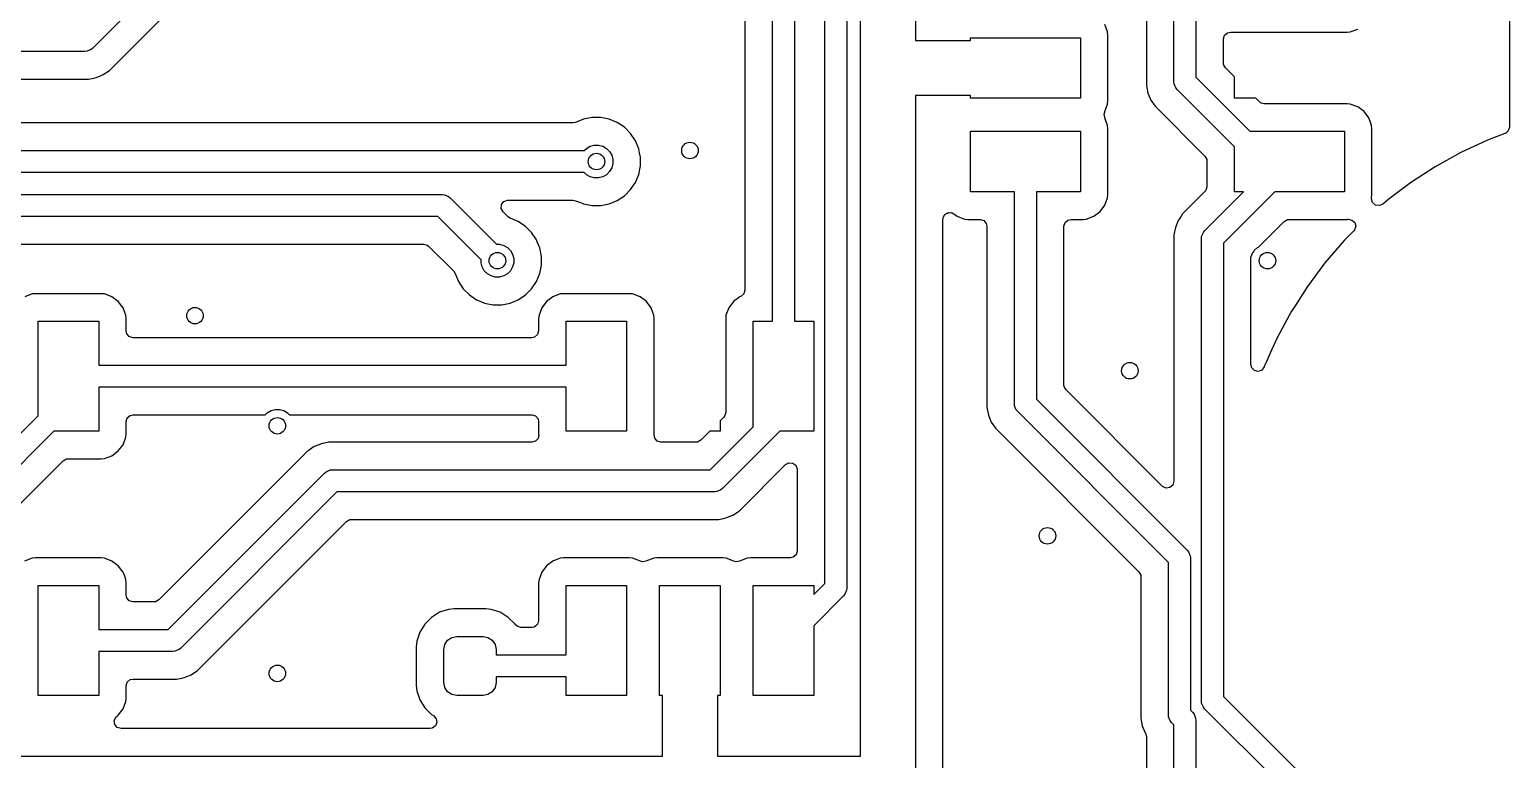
# Model space of a CAD drawing. Extents: x 4.07 to 6.96, y -6.23 to -1.21.
# Drawn here: x 5.728 to 6.787, y -3.821 to -3.299 of the extents above; entities that cross this region are included whole.
import ezdxf

# ---------------------------------------------------------------- set-up
doc = ezdxf.new("R2010")
doc.units = 0
doc.header["$MEASUREMENT"] = 0
doc.layers.add('BLACK', color=7, linetype='CONTINUOUS')

msp = doc.modelspace()

# ---------------------------------------------------------------- linework, layer by layer
at = {"layer": 'BLACK', "linetype": 'CONTINUOUS'}
for p, q in [((6.7874, -1.2159), (6.7874, -3.3692)), ((6.2756, -1.937), (6.2756, -3.5079)), ((6.2973, -3.6955), (6.2973, -1.9383)), ((6.313, -1.9351), (6.313, -3.6988)), ((6.2598, -3.5079), (6.2598, -1.9403)), ((6.2401, -1.9505), (6.2401, -3.4857)), ((6.3228, -3.3268), (6.3228, -2.815)), ((6.3622, -2.8346), (6.3622, -3.3071)), ((6.5472, -3.3366), (6.5472, -3.1332)), ((6.563, -3.1299), (6.563, -3.3334)), ((6.5275, -3.1434), (6.5275, -3.3339)), ((5.8914, -3.1945), (5.7733, -3.3127)), ((5.7853, -3.3285), (5.9072, -3.2066)), ((6.4998, -3.3009), (6.4978, -3.2956)), ((6.5, -3.3032), (6.4998, -3.3009)), ((6.5, -3.3503), (6.5, -3.3032)), ((6.5827, -3.306), (6.5835, -3.3034)), ((6.5835, -3.3034), (6.5856, -3.3016)), ((6.5856, -3.3016), (6.5881, -3.3011)), ((6.5881, -3.3011), (6.5887, -3.3012)), ((6.5887, -3.3012), (6.6712, -3.3012)), ((6.6712, -3.3012), (6.6735, -3.3009)), ((6.6735, -3.3009), (6.6788, -3.299)), ((5.7677, -3.315), (5.6386, -3.315)), ((5.7693, -3.3148), (5.7677, -3.315)), ((5.7721, -3.3136), (5.7693, -3.3148)), ((5.7733, -3.3127), (5.7721, -3.3136)), ((6.3622, -3.3071), (6.4016, -3.3071)), ((6.4016, -3.3071), (6.4016, -3.3051)), ((6.4016, -3.3051), (6.4803, -3.3051)), ((6.4803, -3.3051), (6.4803, -3.3484)), ((6.5827, -3.3232), (6.5827, -3.306)), ((6.5828, -3.3242), (6.5827, -3.3232)), ((6.5841, -3.3266), (6.5828, -3.3242)), ((5.6467, -3.3347), (5.7704, -3.3347)), ((5.7704, -3.3347), (5.774, -3.334)), ((5.774, -3.334), (5.7758, -3.3336)), ((5.7758, -3.3336), (5.7783, -3.3326)), ((5.7783, -3.3326), (5.7808, -3.3315)), ((5.7808, -3.3315), (5.7853, -3.3285)), ((5.7808, -3.3315), (5.7808, -3.3315)), ((5.7808, -3.3315), (5.7808, -3.3315)), ((6.3228, -3.8189), (6.3228, -3.3268)), ((6.5275, -3.3339), (6.5275, -3.3393)), ((6.5474, -3.3382), (6.5472, -3.3366)), ((6.563, -3.3334), (6.6017, -3.372)), ((6.5906, -3.333), (6.5841, -3.3266)), ((6.5906, -3.3484), (6.5906, -3.333)), ((6.4016, -3.3465), (6.3622, -3.3465)), ((6.3622, -3.3465), (6.3622, -3.8346)), ((6.4016, -3.3484), (6.4016, -3.3465)), ((6.5275, -3.3393), (6.5275, -3.3393)), ((6.5275, -3.3393), (6.5275, -3.3393)), ((6.5275, -3.3393), (6.5286, -3.3447)), ((6.5286, -3.3447), (6.5286, -3.3447)), ((6.5286, -3.3447), (6.5307, -3.3497)), ((6.5486, -3.341), (6.5474, -3.3382)), ((6.5496, -3.3422), (6.5486, -3.341)), ((6.5906, -3.3832), (6.5496, -3.3422)), ((6.4803, -3.3484), (6.4016, -3.3484)), ((6.4978, -3.358), (6.4998, -3.3527)), ((6.4998, -3.3527), (6.5, -3.3503)), ((6.5307, -3.3497), (6.5337, -3.3542)), ((6.5337, -3.3542), (6.5337, -3.3542)), ((6.5337, -3.3542), (6.5694, -3.3899)), ((6.6059, -3.3484), (6.5906, -3.3484)), ((6.6084, -3.3509), (6.6059, -3.3484)), ((6.6092, -3.3516), (6.6084, -3.3509)), ((6.6119, -3.3523), (6.6092, -3.3516)), ((6.6712, -3.3523), (6.6119, -3.3523)), ((6.6735, -3.3526), (6.6712, -3.3523)), ((6.6712, -3.3523), (6.6712, -3.3523)), ((6.6712, -3.3523), (6.6712, -3.3523)), ((6.6712, -3.3523), (6.6712, -3.3523)), ((6.6788, -3.3546), (6.6735, -3.3526)), ((6.6735, -3.3526), (6.6735, -3.3526)), ((6.6834, -3.358), (6.6788, -3.3546)), ((6.6788, -3.3546), (6.6788, -3.3546)), ((6.1171, -3.3661), (4.4868, -3.3661)), ((6.119, -3.3658), (6.1171, -3.3661)), ((6.1247, -3.3634), (6.119, -3.3658)), ((6.1308, -3.3622), (6.1247, -3.3634)), ((6.1247, -3.3634), (6.1247, -3.3634)), ((6.137, -3.3622), (6.1308, -3.3622)), ((6.1308, -3.3622), (6.1308, -3.3622)), ((6.1431, -3.3634), (6.137, -3.3622)), ((6.137, -3.3622), (6.137, -3.3622)), ((6.1488, -3.3658), (6.1431, -3.3634)), ((6.1431, -3.3634), (6.1431, -3.3634)), ((6.1539, -3.3692), (6.1488, -3.3658)), ((6.1488, -3.3658), (6.1488, -3.3658)), ((6.4972, -3.3599), (6.4977, -3.3583)), ((6.4977, -3.3622), (6.4972, -3.3599)), ((6.4977, -3.3583), (6.4978, -3.358)), ((6.4977, -3.3583), (6.4977, -3.3583)), ((6.4978, -3.3625), (6.4977, -3.3622)), ((6.4977, -3.3622), (6.4977, -3.3622)), ((6.4978, -3.358), (6.4978, -3.358)), ((6.4998, -3.3678), (6.4978, -3.3625)), ((6.4978, -3.3625), (6.4978, -3.3625)), ((6.5, -3.3702), (6.4998, -3.3678)), ((6.6868, -3.3625), (6.6834, -3.358)), ((6.6834, -3.358), (6.6834, -3.358)), ((6.688, -3.3658), (6.6868, -3.3625)), ((6.6868, -3.3625), (6.6868, -3.3625)), ((6.6887, -3.3678), (6.688, -3.3658)), ((6.689, -3.3702), (6.6887, -3.3678)), ((6.1583, -3.3736), (6.1539, -3.3692)), ((6.1539, -3.3692), (6.1539, -3.3692)), ((6.1618, -3.3788), (6.1583, -3.3736)), ((6.1583, -3.3736), (6.1583, -3.3736)), ((6.162, -3.3793), (6.1618, -3.3788)), ((6.1618, -3.3788), (6.1618, -3.3788)), ((6.4016, -3.4154), (6.4016, -3.372)), ((6.4016, -3.372), (6.4803, -3.372)), ((6.4803, -3.372), (6.4803, -3.4154)), ((6.5, -3.4172), (6.5, -3.3702)), ((6.6017, -3.372), (6.6693, -3.372)), ((6.6693, -3.372), (6.6693, -3.4154)), ((6.689, -3.4172), (6.689, -3.3702)), ((6.7717, -3.3785), (6.7526, -3.3873)), ((6.7842, -3.3737), (6.7717, -3.3785)), ((6.7717, -3.3785), (6.7717, -3.3785)), ((6.7845, -3.3736), (6.7842, -3.3737)), ((6.7866, -3.3718), (6.7845, -3.3736)), ((6.7874, -3.3692), (6.7866, -3.3718)), ((4.4646, -3.3858), (6.1252, -3.3858)), ((6.1252, -3.3858), (6.1267, -3.3843)), ((6.1267, -3.3843), (6.1293, -3.3828)), ((6.1293, -3.3828), (6.1323, -3.382)), ((6.1323, -3.382), (6.1354, -3.382)), ((6.1354, -3.382), (6.1384, -3.3828)), ((6.1384, -3.3828), (6.141, -3.3843)), ((6.141, -3.3843), (6.1432, -3.3865)), ((6.1432, -3.3865), (6.1448, -3.3892)), ((6.1448, -3.3892), (6.1456, -3.3922)), ((6.1642, -3.3845), (6.162, -3.3793)), ((6.1648, -3.3875), (6.1642, -3.3845)), ((6.1654, -3.3906), (6.1648, -3.3875)), ((6.5906, -3.4154), (6.5906, -3.3832)), ((6.7526, -3.3873), (6.7342, -3.3974)), ((6.7526, -3.3873), (6.7526, -3.3873)), ((6.1448, -3.3982), (6.1432, -3.4009)), ((6.1456, -3.3952), (6.1448, -3.3982)), ((6.1456, -3.3922), (6.1456, -3.3952)), ((6.1642, -3.4029), (6.1654, -3.3968)), ((6.1654, -3.3968), (6.1654, -3.3906)), ((6.1654, -3.3906), (6.1654, -3.3906)), ((6.1654, -3.3906), (6.1654, -3.3906)), ((6.5694, -3.3899), (6.5707, -3.3923)), ((6.5707, -3.3923), (6.5708, -3.3934)), ((6.5708, -3.3934), (6.5708, -3.4118)), ((6.7342, -3.3974), (6.7166, -3.4088)), ((6.7342, -3.3974), (6.7342, -3.3974)), ((6.1252, -3.4016), (4.4646, -3.4016)), ((6.1267, -3.4031), (6.1252, -3.4016)), ((6.1293, -3.4046), (6.1267, -3.4031)), ((6.1323, -3.4054), (6.1293, -3.4046)), ((6.1354, -3.4054), (6.1323, -3.4054)), ((6.1384, -3.4046), (6.1354, -3.4054)), ((6.141, -3.4031), (6.1384, -3.4046)), ((6.1432, -3.4009), (6.141, -3.4031)), ((6.1583, -3.4138), (6.1618, -3.4086)), ((6.1618, -3.4086), (6.1642, -3.4029)), ((6.7166, -3.4088), (6.7023, -3.4196)), ((6.7166, -3.4088), (6.7166, -3.4088)), ((6.7166, -3.4088), (6.7166, -3.4088)), ((6.7166, -3.4088), (6.7166, -3.4088)), ((4.626, -3.4173), (6.0236, -3.4173)), ((6.0236, -3.4173), (6.0252, -3.4175)), ((6.0252, -3.4175), (6.028, -3.4186)), ((6.028, -3.4186), (6.0292, -3.4196)), ((6.0292, -3.4196), (6.0624, -3.4529)), ((6.0676, -3.4223), (6.0701, -3.4213)), ((6.0701, -3.4213), (6.0705, -3.4213)), ((6.0705, -3.4213), (6.1171, -3.4213)), ((6.1171, -3.4213), (6.119, -3.4217)), ((6.1488, -3.4216), (6.1539, -3.4182)), ((6.1539, -3.4182), (6.1583, -3.4138)), ((6.4331, -3.4154), (6.4016, -3.4154)), ((6.4331, -3.5669), (6.4331, -3.4154)), ((6.4803, -3.4154), (6.4488, -3.4154)), ((6.4488, -3.4154), (6.4488, -3.5637)), ((6.4978, -3.4249), (6.4998, -3.4196)), ((6.4998, -3.4196), (6.5, -3.4172)), ((6.5694, -3.4152), (6.5534, -3.4312)), ((6.5692, -3.4433), (6.5971, -3.4154)), ((6.5701, -3.4144), (6.5694, -3.4152)), ((6.5708, -3.4118), (6.5701, -3.4144)), ((6.6194, -3.4154), (6.5827, -3.4521)), ((6.5971, -3.4154), (6.5906, -3.4154)), ((6.6693, -3.4154), (6.6194, -3.4154)), ((6.6887, -3.4196), (6.689, -3.4172)), ((6.6887, -3.4199), (6.6887, -3.4196)), ((6.6887, -3.4204), (6.6887, -3.4199)), ((6.6895, -3.4231), (6.6887, -3.4204)), ((6.7023, -3.4196), (6.6998, -3.4215)), ((6.0657, -3.4272), (6.0659, -3.4245)), ((6.067, -3.4296), (6.0657, -3.4272)), ((6.0659, -3.4245), (6.0676, -3.4223)), ((6.0707, -3.4332), (6.067, -3.4296)), ((6.119, -3.4217), (6.1224, -3.4231)), ((6.1224, -3.4231), (6.1247, -3.424)), ((6.1247, -3.424), (6.1308, -3.4252)), ((6.1308, -3.4252), (6.1308, -3.4252)), ((6.1308, -3.4252), (6.1308, -3.4252)), ((6.1308, -3.4252), (6.137, -3.4252)), ((6.137, -3.4252), (6.1431, -3.424)), ((6.137, -3.4252), (6.137, -3.4252)), ((6.1431, -3.424), (6.1488, -3.4216)), ((6.3831, -3.432), (6.3833, -3.4315)), ((6.3833, -3.4315), (6.3841, -3.4311)), ((6.3841, -3.4311), (6.3848, -3.4306)), ((6.3848, -3.4306), (6.3853, -3.4305)), ((6.3853, -3.4305), (6.3858, -3.4302)), ((6.3858, -3.4302), (6.3866, -3.4303)), ((6.3866, -3.4303), (6.3875, -3.4302)), ((6.3875, -3.4302), (6.388, -3.4304)), ((6.388, -3.4304), (6.3885, -3.4304)), ((6.3885, -3.4304), (6.3897, -3.4311)), ((6.3897, -3.4311), (6.392, -3.4328)), ((6.4899, -3.4328), (6.4944, -3.4294)), ((6.4944, -3.4294), (6.4978, -3.4249)), ((6.5534, -3.4312), (6.5524, -3.4327)), ((6.5534, -3.4312), (6.5534, -3.4312)), ((6.6915, -3.4249), (6.6895, -3.4231)), ((6.6943, -3.4252), (6.6915, -3.4249)), ((6.6968, -3.4241), (6.6943, -3.4252)), ((6.6998, -3.4215), (6.6968, -3.4241)), ((6.6998, -3.4215), (6.6998, -3.4215)), ((6.0204, -3.4331), (4.6292, -3.4331)), ((6.0513, -3.464), (6.0204, -3.4331)), ((6.0718, -3.4341), (6.0707, -3.4332)), ((6.072, -3.4341), (6.0718, -3.4341)), ((6.0722, -3.4343), (6.072, -3.4341)), ((6.0779, -3.4366), (6.0722, -3.4343)), ((6.0831, -3.4401), (6.0779, -3.4366)), ((6.0779, -3.4366), (6.0779, -3.4366)), ((6.0875, -3.4445), (6.0831, -3.4401)), ((6.0831, -3.4401), (6.0831, -3.4401)), ((6.3819, -3.435), (6.3821, -3.4345)), ((6.3819, -3.8308), (6.3819, -3.435)), ((6.382, -3.434), (6.3824, -3.4332)), ((6.3821, -3.4345), (6.382, -3.434)), ((6.3824, -3.4332), (6.3827, -3.4324)), ((6.3827, -3.4324), (6.3831, -3.432)), ((6.392, -3.4328), (6.392, -3.4328)), ((6.392, -3.4328), (6.392, -3.4328)), ((6.392, -3.4328), (6.3938, -3.4335)), ((6.3938, -3.4335), (6.3973, -3.4348)), ((6.3973, -3.4348), (6.3997, -3.4351)), ((6.3997, -3.4351), (6.4085, -3.4351)), ((6.4085, -3.4351), (6.4111, -3.4358)), ((6.4111, -3.4358), (6.4129, -3.4379)), ((6.4129, -3.4379), (6.4134, -3.4399)), ((6.4134, -3.4399), (6.4134, -3.5642)), ((6.4685, -3.4399), (6.4693, -3.4373)), ((6.4685, -3.5535), (6.4685, -3.4399)), ((6.4693, -3.4373), (6.4714, -3.4355)), ((6.4714, -3.4355), (6.4734, -3.4351)), ((6.4734, -3.4351), (6.4822, -3.4351)), ((6.4822, -3.4351), (6.4845, -3.4348)), ((6.4822, -3.4351), (6.4822, -3.4351)), ((6.4845, -3.4348), (6.4899, -3.4328)), ((6.5483, -3.4408), (6.5472, -3.4461)), ((6.5504, -3.4358), (6.5483, -3.4408)), ((6.5483, -3.4408), (6.5483, -3.4408)), ((6.551, -3.4348), (6.5504, -3.4358)), ((6.5504, -3.4358), (6.5504, -3.4358)), ((6.5514, -3.4343), (6.551, -3.4348)), ((6.5524, -3.4327), (6.5514, -3.4343)), ((6.608, -3.4546), (6.6261, -3.4365)), ((6.6261, -3.4365), (6.6285, -3.4352)), ((6.6285, -3.4352), (6.6296, -3.4351)), ((6.6296, -3.4351), (6.6712, -3.4351)), ((6.6712, -3.4351), (6.6713, -3.435)), ((6.6712, -3.4351), (6.6712, -3.4351)), ((6.6712, -3.4351), (6.6712, -3.4351)), ((6.6712, -3.4351), (6.6712, -3.4351)), ((6.6713, -3.435), (6.672, -3.435)), ((6.672, -3.435), (6.6747, -3.4355)), ((6.6747, -3.4355), (6.6767, -3.4373)), ((6.6774, -3.44), (6.6765, -3.4426)), ((6.6767, -3.4373), (6.6774, -3.44)), ((4.6394, -3.4528), (6.0102, -3.4528)), ((6.0102, -3.4528), (6.0128, -3.4536)), ((6.0624, -3.4529), (6.0645, -3.4529)), ((6.0645, -3.4529), (6.0675, -3.4537)), ((6.0909, -3.4496), (6.0875, -3.4445)), ((6.0875, -3.4445), (6.0875, -3.4445)), ((6.0915, -3.4511), (6.0909, -3.4496)), ((6.0909, -3.4496), (6.0909, -3.4496)), ((6.0933, -3.4554), (6.0915, -3.4511)), ((6.5472, -3.4461), (6.5472, -3.6224)), ((6.5669, -3.4488), (6.5671, -3.4473)), ((6.5669, -3.7795), (6.5669, -3.4488)), ((6.5671, -3.4473), (6.5683, -3.4444)), ((6.5683, -3.4444), (6.5692, -3.4433)), ((6.5827, -3.4521), (6.5827, -3.7763)), ((6.6691, -3.4502), (6.6553, -3.4661)), ((6.676, -3.4433), (6.6691, -3.4502)), ((6.6765, -3.4426), (6.676, -3.4433)), ((6.0128, -3.4536), (6.0136, -3.4542)), ((6.0136, -3.4542), (6.0317, -3.4722)), ((6.0675, -3.4537), (6.0702, -3.4552)), ((6.0702, -3.4552), (6.0724, -3.4574)), ((6.0724, -3.4574), (6.0739, -3.46)), ((6.0739, -3.46), (6.0747, -3.463)), ((6.0747, -3.463), (6.0747, -3.4661)), ((6.0945, -3.4615), (6.0933, -3.4554)), ((6.0933, -3.4554), (6.0933, -3.4554)), ((6.0945, -3.4677), (6.0945, -3.4615)), ((6.0945, -3.4615), (6.0945, -3.4615)), ((6.0945, -3.4615), (6.0945, -3.4615)), ((6.6024, -3.4623), (6.6032, -3.4596)), ((6.6024, -3.5389), (6.6024, -3.4623)), ((6.6032, -3.4596), (6.6038, -3.4588)), ((6.6038, -3.4588), (6.6042, -3.4584)), ((6.6042, -3.4584), (6.6048, -3.4574)), ((6.6048, -3.4574), (6.607, -3.4552)), ((6.607, -3.4552), (6.608, -3.4546)), ((6.0317, -3.4722), (6.0327, -3.4738)), ((6.0327, -3.4738), (6.0351, -3.4795)), ((6.0513, -3.4661), (6.0513, -3.464)), ((6.0521, -3.4691), (6.0513, -3.4661)), ((6.0536, -3.4718), (6.0521, -3.4691)), ((6.0558, -3.4739), (6.0536, -3.4718)), ((6.0585, -3.4755), (6.0558, -3.4739)), ((6.0702, -3.4739), (6.0675, -3.4755)), ((6.0724, -3.4718), (6.0702, -3.4739)), ((6.0739, -3.4691), (6.0724, -3.4718)), ((6.0747, -3.4661), (6.0739, -3.4691)), ((6.0909, -3.4795), (6.0933, -3.4738)), ((6.0933, -3.4738), (6.0945, -3.4677)), ((6.6553, -3.4661), (6.6428, -3.483)), ((6.0351, -3.4795), (6.0351, -3.4795)), ((6.0351, -3.4795), (6.0385, -3.4847)), ((6.0385, -3.4847), (6.0385, -3.4847)), ((6.0385, -3.4847), (6.0429, -3.489)), ((6.0615, -3.4763), (6.0585, -3.4755)), ((6.0645, -3.4763), (6.0615, -3.4763)), ((6.0675, -3.4755), (6.0645, -3.4763)), ((6.0831, -3.489), (6.0875, -3.4847)), ((6.0875, -3.4847), (6.0909, -3.4795)), ((6.6428, -3.483), (6.6344, -3.4961)), ((6.6428, -3.483), (6.6428, -3.483)), ((6.6428, -3.483), (6.6428, -3.483)), ((5.73, -3.4884), (5.7247, -3.4904)), ((5.7324, -3.4882), (5.73, -3.4884)), ((5.7794, -3.4882), (5.7324, -3.4882)), ((5.7324, -3.4882), (5.7324, -3.4882)), ((5.7818, -3.4884), (5.7794, -3.4882)), ((5.7794, -3.4882), (5.7794, -3.4882)), ((5.7794, -3.4882), (5.7794, -3.4882)), ((5.7794, -3.4882), (5.7794, -3.4882)), ((5.7871, -3.4904), (5.7818, -3.4884)), ((5.7818, -3.4884), (5.7818, -3.4884)), ((5.7916, -3.4938), (5.7871, -3.4904)), ((5.7871, -3.4904), (5.7871, -3.4904)), ((5.795, -3.4983), (5.7916, -3.4938)), ((5.7916, -3.4938), (5.7916, -3.4938)), ((6.0429, -3.489), (6.0429, -3.489)), ((6.0429, -3.489), (6.0481, -3.4925)), ((6.0481, -3.4925), (6.0481, -3.4925)), ((6.0481, -3.4925), (6.0512, -3.4938)), ((6.0512, -3.4938), (6.0538, -3.4949)), ((6.0538, -3.4949), (6.0599, -3.4961)), ((6.0661, -3.4961), (6.0722, -3.4949)), ((6.0722, -3.4949), (6.0779, -3.4925)), ((6.0779, -3.4925), (6.0831, -3.489)), ((6.0981, -3.4938), (6.0947, -3.4983)), ((6.1027, -3.4904), (6.0981, -3.4938)), ((6.0981, -3.4938), (6.0981, -3.4938)), ((6.108, -3.4884), (6.1027, -3.4904)), ((6.1027, -3.4904), (6.1027, -3.4904)), ((6.1103, -3.4882), (6.108, -3.4884)), ((6.1574, -3.4882), (6.1103, -3.4882)), ((6.1103, -3.4882), (6.1103, -3.4882)), ((6.1597, -3.4884), (6.1574, -3.4882)), ((6.1574, -3.4882), (6.1574, -3.4882)), ((6.1574, -3.4882), (6.1574, -3.4882)), ((6.1574, -3.4882), (6.1574, -3.4882)), ((6.1651, -3.4904), (6.1597, -3.4884)), ((6.1597, -3.4884), (6.1597, -3.4884)), ((6.1696, -3.4938), (6.1651, -3.4904)), ((6.1651, -3.4904), (6.1651, -3.4904)), ((6.173, -3.4983), (6.1696, -3.4938)), ((6.1696, -3.4938), (6.1696, -3.4938)), ((6.232, -3.4938), (6.2286, -3.4983)), ((6.2365, -3.4904), (6.232, -3.4938)), ((6.232, -3.4938), (6.232, -3.4938)), ((6.237, -3.4902), (6.2365, -3.4904)), ((6.2365, -3.4904), (6.2365, -3.4904)), ((6.2373, -3.4901), (6.237, -3.4902)), ((6.2394, -3.4883), (6.2373, -3.4901)), ((6.2401, -3.4857), (6.2394, -3.4883)), ((5.7962, -3.5016), (5.795, -3.4983)), ((5.795, -3.4983), (5.795, -3.4983)), ((5.797, -3.5036), (5.7962, -3.5016)), ((5.7973, -3.506), (5.797, -3.5036)), ((5.7973, -3.5148), (5.7973, -3.506)), ((5.7973, -3.506), (5.7973, -3.506)), ((5.7973, -3.506), (5.7973, -3.506)), ((6.0599, -3.4961), (6.0599, -3.4961)), ((6.0599, -3.4961), (6.0599, -3.4961)), ((6.0599, -3.4961), (6.0661, -3.4961)), ((6.0661, -3.4961), (6.0661, -3.4961)), ((6.0928, -3.5036), (6.0925, -3.5059)), ((6.0925, -3.5059), (6.0925, -3.506)), ((6.0925, -3.506), (6.0925, -3.506)), ((6.0925, -3.506), (6.0925, -3.5148)), ((6.0947, -3.4983), (6.0928, -3.5036)), ((6.0947, -3.4983), (6.0947, -3.4983)), ((6.1742, -3.5016), (6.173, -3.4983)), ((6.173, -3.4983), (6.173, -3.4983)), ((6.175, -3.5036), (6.1742, -3.5016)), ((6.1752, -3.506), (6.175, -3.5036)), ((6.1752, -3.5885), (6.1752, -3.506)), ((6.2266, -3.5036), (6.2264, -3.5059)), ((6.2264, -3.5059), (6.2264, -3.506)), ((6.2264, -3.506), (6.2264, -3.506)), ((6.2264, -3.506), (6.2264, -3.5732)), ((6.2286, -3.4983), (6.2266, -3.5036)), ((6.2286, -3.4983), (6.2286, -3.4983)), ((6.6314, -3.5007), (6.6214, -3.5192)), ((6.6344, -3.4961), (6.6314, -3.5007)), ((6.6314, -3.5007), (6.6314, -3.5007)), ((5.7343, -3.5755), (5.7343, -3.5079)), ((5.7343, -3.5079), (5.7776, -3.5079)), ((5.7776, -3.5079), (5.7776, -3.5394)), ((5.7977, -3.5168), (5.7973, -3.5148)), ((6.0925, -3.5148), (6.0917, -3.5174)), ((6.1122, -3.5394), (6.1122, -3.5079)), ((6.1122, -3.5079), (6.1555, -3.5079)), ((6.1555, -3.5079), (6.1555, -3.5866)), ((6.2461, -3.5834), (6.2461, -3.5079)), ((6.2461, -3.5079), (6.2598, -3.5079)), ((6.2756, -3.5079), (6.2894, -3.5079)), ((6.2894, -3.5079), (6.2894, -3.5866)), ((5.7995, -3.5189), (5.7977, -3.5168)), ((5.8021, -3.5197), (5.7995, -3.5189)), ((6.0876, -3.5197), (5.8021, -3.5197)), ((6.0896, -3.5192), (6.0876, -3.5197)), ((6.0917, -3.5174), (6.0896, -3.5192)), ((6.6214, -3.5192), (6.6171, -3.5287)), ((6.6214, -3.5192), (6.6214, -3.5192)), ((6.6171, -3.5287), (6.6127, -3.5383)), ((5.7776, -3.5394), (6.1122, -3.5394)), ((6.603, -3.5412), (6.6024, -3.5389)), ((6.6049, -3.5432), (6.603, -3.5412)), ((6.6076, -3.5438), (6.6049, -3.5432)), ((6.6102, -3.5428), (6.6076, -3.5438)), ((6.6118, -3.5406), (6.6102, -3.5428)), ((6.6126, -3.5385), (6.6118, -3.5406)), ((6.6127, -3.5383), (6.6126, -3.5385)), ((6.1122, -3.5551), (5.7776, -3.5551)), ((5.7776, -3.5551), (5.7776, -3.5866)), ((6.1122, -3.5866), (6.1122, -3.5551)), ((6.4686, -3.5545), (6.4685, -3.5535)), ((6.47, -3.5569), (6.4686, -3.5545)), ((6.5389, -3.6259), (6.47, -3.5569)), ((6.4134, -3.5642), (6.4134, -3.5696)), ((6.4134, -3.5696), (6.4134, -3.5696)), ((6.4134, -3.5696), (6.4134, -3.5696)), ((6.4134, -3.5696), (6.4144, -3.575)), ((6.4332, -3.5685), (6.4331, -3.5669)), ((6.4344, -3.5713), (6.4332, -3.5685)), ((6.4488, -3.5637), (6.5567, -3.6716)), ((5.6956, -3.6142), (5.7343, -3.5755)), ((5.7973, -3.5797), (5.798, -3.5771)), ((5.7973, -3.5885), (5.7973, -3.5797)), ((5.798, -3.5771), (5.8001, -3.5753)), ((5.8001, -3.5753), (5.8021, -3.5748)), ((5.8021, -3.5748), (5.8968, -3.5748)), ((5.8968, -3.5748), (5.8983, -3.5733)), ((5.8983, -3.5733), (5.901, -3.5718)), ((5.901, -3.5718), (5.904, -3.571)), ((5.904, -3.571), (5.9071, -3.571)), ((5.9071, -3.571), (5.91, -3.5718)), ((5.91, -3.5718), (5.9127, -3.5733)), ((5.9127, -3.5733), (5.9142, -3.5748)), ((5.9142, -3.5748), (6.0876, -3.5748)), ((6.0876, -3.5748), (6.0903, -3.5756)), ((6.0903, -3.5756), (6.0921, -3.5777)), ((6.0921, -3.5777), (6.0925, -3.5797)), ((6.0925, -3.5797), (6.0925, -3.5885)), ((6.2249, -3.5767), (6.2224, -3.5792)), ((6.2224, -3.5792), (6.2224, -3.5866)), ((6.2256, -3.5759), (6.2249, -3.5767)), ((6.2264, -3.5732), (6.2256, -3.5759)), ((6.4144, -3.575), (6.4144, -3.575)), ((6.4144, -3.575), (6.4165, -3.58)), ((6.4165, -3.58), (6.4195, -3.5845)), ((6.4354, -3.5725), (6.4344, -3.5713)), ((6.5433, -3.6804), (6.4354, -3.5725)), ((5.7454, -3.5866), (5.7044, -3.6276)), ((5.7776, -3.5866), (5.7454, -3.5866)), ((5.795, -3.5962), (5.797, -3.5908)), ((5.797, -3.5908), (5.7973, -3.5885)), ((6.0926, -3.5891), (6.0921, -3.5918)), ((6.0925, -3.5885), (6.0926, -3.5891)), ((6.1555, -3.5866), (6.1122, -3.5866)), ((6.1752, -3.5891), (6.1752, -3.5885)), ((6.1756, -3.5916), (6.1752, -3.5891)), ((6.215, -3.5866), (6.2086, -3.593)), ((6.2224, -3.5866), (6.215, -3.5866)), ((6.2153, -3.6142), (6.2461, -3.5834)), ((6.2652, -3.5866), (6.2242, -3.6276)), ((6.2894, -3.5866), (6.2652, -3.5866)), ((6.4195, -3.5845), (6.4195, -3.5845)), ((6.4195, -3.5845), (6.5221, -3.6871)), ((5.7871, -3.6041), (5.7916, -3.6007)), ((5.7916, -3.6007), (5.795, -3.5962)), ((5.9273, -3.6006), (5.8207, -3.7072)), ((5.9275, -3.6005), (5.9273, -3.6006)), ((5.9273, -3.6006), (5.9273, -3.6006)), ((5.9318, -3.5976), (5.9275, -3.6005)), ((5.9275, -3.6005), (5.9275, -3.6005)), ((5.9351, -3.5962), (5.9318, -3.5976)), ((5.9353, -3.5962), (5.9351, -3.5962)), ((5.9351, -3.5962), (5.9351, -3.5962)), ((5.9368, -3.5955), (5.9353, -3.5962)), ((5.9379, -3.5953), (5.9368, -3.5955)), ((5.9382, -3.5953), (5.9379, -3.5953)), ((5.9422, -3.5945), (5.9382, -3.5953)), ((5.9382, -3.5953), (5.9382, -3.5953)), ((6.0877, -3.5945), (5.9422, -3.5945)), ((6.0902, -3.5938), (6.0877, -3.5945)), ((6.0921, -3.5918), (6.0902, -3.5938)), ((6.1774, -3.5937), (6.1756, -3.5916)), ((6.18, -3.5945), (6.1774, -3.5937)), ((6.2051, -3.5945), (6.18, -3.5945)), ((6.2062, -3.5944), (6.2051, -3.5945)), ((6.2086, -3.593), (6.2062, -3.5944)), ((5.7164, -3.6435), (5.7521, -3.6077)), ((5.7521, -3.6077), (5.7545, -3.6064)), ((5.7545, -3.6064), (5.7556, -3.6063)), ((5.7556, -3.6063), (5.7794, -3.6063)), ((5.7794, -3.6063), (5.7818, -3.6061)), ((5.7794, -3.6063), (5.7794, -3.6063)), ((5.7818, -3.6061), (5.7871, -3.6041)), ((6.2362, -3.6435), (6.2692, -3.6104)), ((6.2692, -3.6104), (6.2717, -3.6091)), ((6.2717, -3.6091), (6.2744, -3.6093)), ((6.2744, -3.6093), (6.2766, -3.6109)), ((6.2766, -3.6109), (6.2776, -3.6135)), ((5.8274, -3.7283), (5.9393, -3.6165)), ((5.9393, -3.6165), (5.9405, -3.6155)), ((5.9405, -3.6155), (5.9433, -3.6143)), ((5.9433, -3.6143), (5.9449, -3.6142)), ((5.9449, -3.6142), (6.2153, -3.6142)), ((6.2776, -3.6135), (6.2776, -3.6138)), ((6.2776, -3.6138), (6.2776, -3.6723)), ((6.5472, -3.6224), (6.5464, -3.6251)), ((5.9481, -3.6299), (5.8363, -3.7418)), ((6.2186, -3.6299), (5.9481, -3.6299)), ((6.2201, -3.6298), (6.2186, -3.6299)), ((6.223, -3.6286), (6.2201, -3.6298)), ((6.2242, -3.6276), (6.223, -3.6286)), ((6.5391, -3.6261), (6.5389, -3.6259)), ((6.5416, -3.6273), (6.5391, -3.6261)), ((6.5444, -3.6269), (6.5416, -3.6273)), ((6.5464, -3.6251), (6.5444, -3.6269)), ((6.2316, -3.6465), (6.2362, -3.6435)), ((5.8483, -3.7576), (5.9549, -3.6511)), ((5.9549, -3.6511), (5.9573, -3.6497)), ((5.9573, -3.6497), (5.9583, -3.6496)), ((5.9583, -3.6496), (6.2213, -3.6496)), ((6.2213, -3.6496), (6.2249, -3.6489)), ((6.2249, -3.6489), (6.2266, -3.6486)), ((6.2266, -3.6486), (6.2296, -3.6473)), ((6.2296, -3.6473), (6.2316, -3.6465)), ((6.2316, -3.6465), (6.2316, -3.6465)), ((6.2316, -3.6465), (6.2316, -3.6465)), ((6.2768, -3.6749), (6.2747, -3.6767)), ((6.2776, -3.6723), (6.2768, -3.6749)), ((6.5567, -3.6716), (6.5577, -3.6728)), ((6.5577, -3.6728), (6.5589, -3.6756)), ((5.73, -3.6774), (5.7244, -3.6795)), ((5.7324, -3.6771), (5.73, -3.6774)), ((5.7794, -3.6771), (5.7324, -3.6771)), ((5.7324, -3.6771), (5.7324, -3.6771)), ((5.7818, -3.6774), (5.7794, -3.6771)), ((5.7794, -3.6771), (5.7794, -3.6771)), ((5.7794, -3.6771), (5.7794, -3.6771)), ((5.7794, -3.6771), (5.7794, -3.6771)), ((5.7871, -3.6794), (5.7818, -3.6774)), ((5.7818, -3.6774), (5.7818, -3.6774)), ((5.7916, -3.6828), (5.7871, -3.6794)), ((5.7871, -3.6794), (5.7871, -3.6794)), ((5.795, -3.6873), (5.7916, -3.6828)), ((5.7916, -3.6828), (5.7916, -3.6828)), ((6.0981, -3.6828), (6.0947, -3.6873)), ((6.1027, -3.6794), (6.0981, -3.6828)), ((6.0981, -3.6828), (6.0981, -3.6828)), ((6.108, -3.6774), (6.1027, -3.6794)), ((6.1027, -3.6794), (6.1027, -3.6794)), ((6.1103, -3.6771), (6.108, -3.6774)), ((6.1574, -3.6771), (6.1103, -3.6771)), ((6.1103, -3.6771), (6.1103, -3.6771)), ((6.1597, -3.6774), (6.1574, -3.6771)), ((6.1574, -3.6771), (6.1574, -3.6771)), ((6.1574, -3.6771), (6.1574, -3.6771)), ((6.1574, -3.6771), (6.1574, -3.6771)), ((6.1654, -3.6795), (6.1597, -3.6774)), ((6.1597, -3.6774), (6.1597, -3.6774)), ((6.167, -3.6799), (6.1654, -3.6795)), ((6.1654, -3.6795), (6.1654, -3.6795)), ((6.1692, -3.6794), (6.167, -3.6799)), ((6.1693, -3.6795), (6.1692, -3.6794)), ((6.1749, -3.6774), (6.1693, -3.6795)), ((6.1772, -3.6771), (6.1749, -3.6774)), ((6.2243, -3.6771), (6.1772, -3.6771)), ((6.1772, -3.6771), (6.1772, -3.6771)), ((6.2267, -3.6774), (6.2243, -3.6771)), ((6.2243, -3.6771), (6.2243, -3.6771)), ((6.2243, -3.6771), (6.2243, -3.6771)), ((6.2243, -3.6771), (6.2243, -3.6771)), ((6.2323, -3.6795), (6.2267, -3.6774)), ((6.2267, -3.6774), (6.2267, -3.6774)), ((6.2339, -3.6799), (6.2323, -3.6795)), ((6.2323, -3.6795), (6.2323, -3.6795)), ((6.2362, -3.6794), (6.2339, -3.6799)), ((6.2418, -3.6774), (6.2362, -3.6795)), ((6.2362, -3.6795), (6.2362, -3.6794)), ((6.2442, -3.6771), (6.2418, -3.6774)), ((6.2727, -3.6771), (6.2442, -3.6771)), ((6.2442, -3.6771), (6.2442, -3.6771)), ((6.2747, -3.6767), (6.2727, -3.6771)), ((6.5433, -3.7893), (6.5433, -3.6804)), ((6.5589, -3.6756), (6.559, -3.6771)), ((6.559, -3.6771), (6.559, -3.7861)), ((5.7962, -3.6903), (5.795, -3.6873)), ((5.795, -3.6873), (5.795, -3.6873)), ((5.797, -3.6926), (5.7962, -3.6903)), ((5.7973, -3.695), (5.797, -3.6926)), ((5.7973, -3.7038), (5.7973, -3.695)), ((5.7973, -3.695), (5.7973, -3.695)), ((5.7973, -3.695), (5.7973, -3.695)), ((6.0928, -3.6926), (6.0925, -3.695)), ((6.0925, -3.695), (6.0925, -3.695)), ((6.0925, -3.695), (6.0925, -3.695)), ((6.0925, -3.695), (6.0925, -3.722)), ((6.0947, -3.6873), (6.0928, -3.6926)), ((6.0947, -3.6873), (6.0947, -3.6873)), ((6.2894, -3.7034), (6.2973, -3.6955)), ((6.5221, -3.6871), (6.5235, -3.6895)), ((6.5235, -3.6895), (6.5236, -3.6906)), ((6.5236, -3.6906), (6.5236, -3.7866)), ((5.7343, -3.7756), (5.7343, -3.6969)), ((5.7343, -3.6969), (5.7776, -3.6969)), ((5.7776, -3.6969), (5.7776, -3.7283)), ((5.7977, -3.7058), (5.7973, -3.7038)), ((5.7995, -3.7079), (5.7977, -3.7058)), ((5.8207, -3.7072), (5.8183, -3.7085)), ((6.1122, -3.7466), (6.1122, -3.6969)), ((6.1122, -3.6969), (6.1555, -3.6969)), ((6.1555, -3.6969), (6.1555, -3.7756)), ((6.1791, -3.7756), (6.1791, -3.6969)), ((6.1791, -3.6969), (6.2224, -3.6969)), ((6.2224, -3.6969), (6.2224, -3.7756)), ((6.2461, -3.7756), (6.2461, -3.6969)), ((6.2461, -3.6969), (6.2894, -3.6969)), ((6.2894, -3.6969), (6.2894, -3.7034)), ((6.3107, -3.7043), (6.2894, -3.7257)), ((6.3117, -3.7032), (6.3107, -3.7043)), ((6.3129, -3.7003), (6.3117, -3.7032)), ((6.313, -3.6988), (6.3129, -3.7003)), ((5.8021, -3.7086), (5.7995, -3.7079)), ((5.8173, -3.7086), (5.8021, -3.7086)), ((5.8183, -3.7085), (5.8173, -3.7086)), ((6.0216, -3.7161), (6.0158, -3.7197)), ((6.028, -3.714), (6.0216, -3.7161)), ((6.0216, -3.7161), (6.0216, -3.7161)), ((6.032, -3.7136), (6.028, -3.714)), ((6.0546, -3.7136), (6.032, -3.7136)), ((6.032, -3.7136), (6.032, -3.7136)), ((6.0586, -3.714), (6.0546, -3.7136)), ((6.065, -3.7161), (6.0586, -3.714)), ((6.0586, -3.714), (6.0586, -3.714)), ((6.0708, -3.7197), (6.065, -3.7161)), ((5.7776, -3.7283), (5.8274, -3.7283)), ((6.011, -3.7245), (6.0074, -3.7303)), ((6.0158, -3.7197), (6.011, -3.7245)), ((6.0756, -3.7245), (6.0708, -3.7197)), ((6.0757, -3.7246), (6.0756, -3.7245)), ((6.0756, -3.7245), (6.0756, -3.7245)), ((6.0758, -3.7247), (6.0757, -3.7246)), ((6.0772, -3.7261), (6.0758, -3.7247)), ((6.0758, -3.7247), (6.0758, -3.7247)), ((6.0798, -3.7269), (6.0772, -3.7261)), ((6.0876, -3.7269), (6.0798, -3.7269)), ((6.089, -3.7267), (6.0876, -3.7269)), ((6.0892, -3.7265), (6.089, -3.7267)), ((6.0896, -3.7264), (6.0892, -3.7265)), ((6.0904, -3.7257), (6.0896, -3.7264)), ((6.0913, -3.7252), (6.0904, -3.7257)), ((6.0915, -3.7248), (6.0913, -3.7252)), ((6.0917, -3.7246), (6.0915, -3.7248)), ((6.092, -3.7236), (6.0917, -3.7246)), ((6.0925, -3.7227), (6.092, -3.7236)), ((6.0925, -3.722), (6.0924, -3.7223)), ((6.0924, -3.7223), (6.0925, -3.7227)), ((6.2894, -3.7257), (6.2894, -3.7756)), ((6.0053, -3.7367), (6.0049, -3.7407)), ((6.0074, -3.7303), (6.0053, -3.7367)), ((6.0053, -3.7367), (6.0053, -3.7367)), ((6.0053, -3.7367), (6.0053, -3.7367)), ((6.0074, -3.7303), (6.0074, -3.7303)), ((6.0246, -3.7426), (6.0253, -3.739)), ((6.0253, -3.739), (6.0273, -3.736)), ((6.0273, -3.736), (6.0304, -3.734)), ((6.0304, -3.734), (6.034, -3.7333)), ((6.034, -3.7333), (6.0527, -3.7333)), ((6.0527, -3.7333), (6.0562, -3.734)), ((6.0562, -3.734), (6.0593, -3.736)), ((6.0593, -3.736), (6.0613, -3.739)), ((6.0613, -3.739), (6.062, -3.7426)), ((5.8307, -3.7441), (5.7776, -3.7441)), ((5.7776, -3.7441), (5.7776, -3.7756)), ((5.8322, -3.7439), (5.8307, -3.7441)), ((5.8351, -3.7428), (5.8322, -3.7439)), ((5.8363, -3.7418), (5.8351, -3.7428)), ((6.0049, -3.7407), (6.0049, -3.7682)), ((6.0246, -3.7662), (6.0246, -3.7426)), ((6.062, -3.7426), (6.062, -3.7466)), ((6.062, -3.7466), (6.1122, -3.7466)), ((5.8438, -3.7607), (5.8483, -3.7576)), ((5.7973, -3.7687), (5.798, -3.766)), ((5.7973, -3.7775), (5.7973, -3.7687)), ((5.798, -3.766), (5.8001, -3.7642)), ((5.8001, -3.7642), (5.8021, -3.7638)), ((5.8021, -3.7638), (5.8334, -3.7638)), ((5.8334, -3.7638), (5.837, -3.7631)), ((5.837, -3.7631), (5.8388, -3.7627)), ((5.8388, -3.7627), (5.8413, -3.7617)), ((5.8413, -3.7617), (5.8438, -3.7607)), ((5.8438, -3.7607), (5.8438, -3.7607)), ((5.8438, -3.7607), (5.8438, -3.7607)), ((6.0049, -3.7682), (6.0049, -3.7682)), ((6.0049, -3.7682), (6.0053, -3.7722)), ((6.0253, -3.7698), (6.0246, -3.7662)), ((6.0273, -3.7729), (6.0253, -3.7698)), ((6.0613, -3.7698), (6.0593, -3.7729)), ((6.062, -3.7662), (6.0613, -3.7698)), ((6.1122, -3.7623), (6.062, -3.7623)), ((6.062, -3.7623), (6.062, -3.7662)), ((6.1122, -3.7756), (6.1122, -3.7623)), ((5.7776, -3.7756), (5.7343, -3.7756)), ((5.795, -3.7851), (5.797, -3.7798)), ((5.797, -3.7798), (5.7973, -3.7775)), ((6.0053, -3.7722), (6.0067, -3.7765)), ((6.0067, -3.7765), (6.0074, -3.7786)), ((6.0074, -3.7786), (6.011, -3.7844)), ((6.0304, -3.7749), (6.0273, -3.7729)), ((6.034, -3.7756), (6.0304, -3.7749)), ((6.0527, -3.7756), (6.034, -3.7756)), ((6.0562, -3.7749), (6.0527, -3.7756)), ((6.0593, -3.7729), (6.0562, -3.7749)), ((6.1555, -3.7756), (6.1122, -3.7756)), ((6.1811, -3.7756), (6.1791, -3.7756)), ((6.1811, -3.8189), (6.1811, -3.7756)), ((6.2224, -3.7756), (6.2205, -3.7756)), ((6.2205, -3.7756), (6.2205, -3.8189)), ((6.2894, -3.7756), (6.2461, -3.7756)), ((6.5671, -3.7811), (6.5669, -3.7795)), ((6.5683, -3.7839), (6.5671, -3.7811)), ((6.5827, -3.7763), (6.6355, -3.8291)), ((5.7887, -3.7936), (5.7899, -3.7911)), ((5.7899, -3.7911), (5.7907, -3.7904)), ((5.7907, -3.7904), (5.7916, -3.7897)), ((5.7916, -3.7897), (5.795, -3.7851)), ((6.011, -3.7844), (6.0158, -3.7892)), ((6.0158, -3.7892), (6.0174, -3.7902)), ((6.0174, -3.7902), (6.0192, -3.7922)), ((6.5236, -3.7866), (6.5236, -3.792)), ((6.5236, -3.792), (6.5236, -3.792)), ((6.5236, -3.792), (6.5236, -3.792)), ((6.5236, -3.792), (6.5246, -3.7974)), ((6.5434, -3.7909), (6.5433, -3.7893)), ((6.5446, -3.7937), (6.5434, -3.7909)), ((6.559, -3.7861), (6.5607, -3.7877)), ((6.5607, -3.7877), (6.5617, -3.7889)), ((6.5617, -3.7889), (6.5628, -3.7918)), ((6.5628, -3.7918), (6.563, -3.7933)), ((6.5692, -3.7851), (6.5683, -3.7839)), ((6.622, -3.8379), (6.5692, -3.7851)), ((5.7891, -3.7963), (5.7887, -3.7936)), ((5.7909, -3.7984), (5.7891, -3.7963)), ((5.7936, -3.7992), (5.7909, -3.7984)), ((6.0148, -3.7992), (5.7936, -3.7992)), ((6.0163, -3.799), (6.0148, -3.7992)), ((6.0186, -3.7974), (6.0163, -3.799)), ((6.0197, -3.7949), (6.0186, -3.7974)), ((6.0192, -3.7922), (6.0197, -3.7949)), ((6.5246, -3.7974), (6.5246, -3.7974)), ((6.5246, -3.7974), (6.5267, -3.8024)), ((6.5267, -3.8024), (6.5267, -3.8024)), ((6.5267, -3.8024), (6.5267, -3.8024)), ((6.5267, -3.8024), (6.5267, -3.8024)), ((6.5267, -3.8024), (6.5267, -3.8024)), ((6.5267, -3.8024), (6.5268, -3.8026)), ((6.5268, -3.8026), (6.5268, -3.8026)), ((6.5268, -3.8026), (6.5275, -3.805)), ((6.5456, -3.7949), (6.5446, -3.7937)), ((6.5472, -3.7966), (6.5456, -3.7949)), ((6.5472, -4), (6.5472, -3.7966)), ((6.563, -3.7933), (6.563, -3.9967)), ((6.5275, -3.805), (6.5275, -3.8051)), ((6.5275, -3.8051), (6.5275, -3.902)), ((5.7087, -3.8189), (6.1811, -3.8189)), ((6.2205, -3.8189), (6.2402, -3.8189)), ((6.2402, -3.8189), (6.2992, -3.8189)), ((6.2992, -3.8189), (6.3228, -3.8189))]:
    msp.add_line(p, q, dxfattribs=at)
at = {"layer": 'BLACK'}
for centre in [(6.1339, -3.3937), (6.2008, -3.3858), (6.063, -3.4646), (6.6142, -3.4646), (5.8465, -3.5039), (6.5157, -3.5433), (5.9055, -3.5827), (6.4567, -3.6614), (5.9055, -3.7598)]:
    msp.add_circle(centre, 0.00591, dxfattribs=at)
at = {"layer": 'WHITE'}
for centre in [(6.1339, -3.3937), (6.2008, -3.3858), (6.063, -3.4646), (6.6142, -3.4646), (5.8465, -3.5039), (6.5157, -3.5433), (5.9055, -3.5827), (6.4567, -3.6614), (5.9055, -3.7598)]:
    msp.add_circle(centre, 0.00591, dxfattribs=at)

doc.saveas('drawing.dxf')
